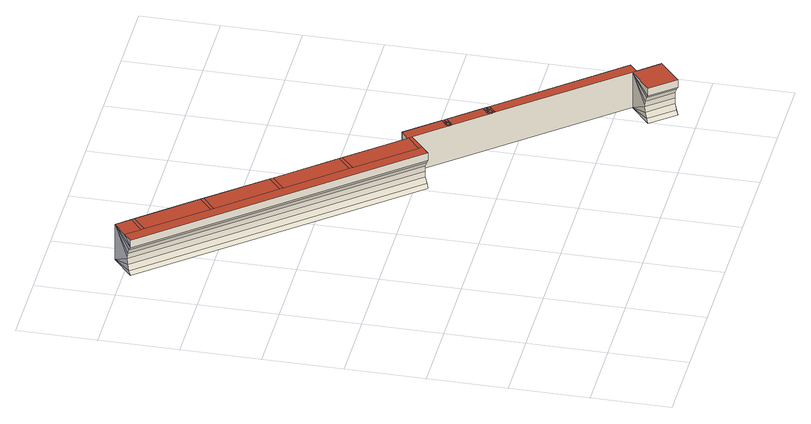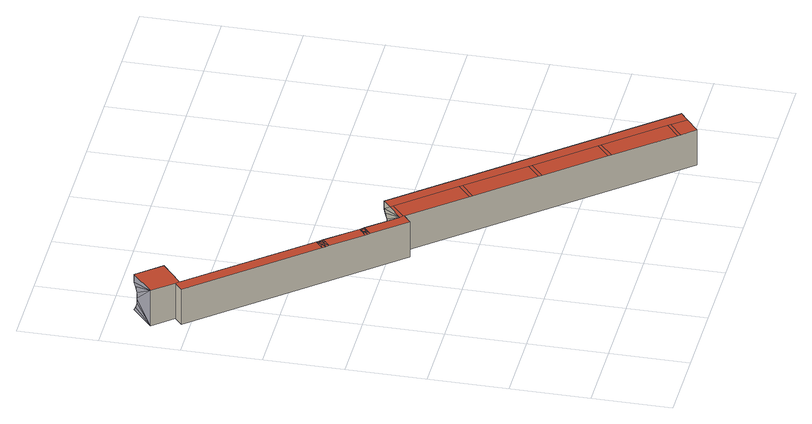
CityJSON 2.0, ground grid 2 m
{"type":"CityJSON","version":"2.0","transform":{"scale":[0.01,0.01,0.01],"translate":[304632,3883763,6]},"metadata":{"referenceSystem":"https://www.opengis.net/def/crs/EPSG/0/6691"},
"CityObjects":{
"otherconstruction1":{"type":"OtherConstruction","attributes":{"conditionOfConstruction":"functional","ConstructionBaseAttribute.adminType":"2","ConstructionBaseAttribute.administorator":"静岡県","DmGeometricAttribute.dmCode":"3401","class":"05","function":"99"},"geometry":[{"type":"MultiSurface","lod":"3","boundaries":[[[0,1,2,3,4,5]],[[4,3,6,7,8]],[[9,10,11,12,13,14,15]],[[16,14,17]],[[16,18,19]],[[19,20,21,22,23,24]],[[25,21,26]],[[9,27,28,29,10]],[[30,13,12]],[[13,31,32]],[[14,32,17]],[[16,17,33]],[[18,34,19]],[[33,18,16]],[[34,20,19]],[[20,35,36]],[[21,36,26]],[[37,30,12]],[[20,34,35]],[[37,12,25]],[[38,39,40,41]],[[42,43,44,45]],[[46,47,48,49]],[[50,51,52,29,28,49,48,45,44,41,40,53,54]],[[55,1,0]],[[56,57,58]],[[58,59,56]],[[58,2,59]],[[2,60,59]],[[61,62,63]],[[63,64,61]],[[61,64,0]],[[64,55,0]],[[61,24,62]],[[24,65,62]],[[1,66,60]],[[1,55,66]],[[23,67,68]],[[65,23,68]],[[57,22,58]],[[22,57,67]],[[21,20,36]],[[14,13,32]],[[2,1,60]],[[24,23,65]],[[53,69,70,54]],[[71,37,25]],[[71,25,26]],[[31,13,30]],[[22,67,23]],[[30,37,71,26,36,35,34,18,33,17,32,31]],[[57,56,59,60,66,55,64,63,62,65,68,67]],[[29,52,11,10]],[[49,28,27,46]],[[45,48,47,42]],[[41,44,43,38]],[[53,40,39,69]],[[72,73,8]],[[74,70,75]],[[76,77,75]],[[77,78,75]],[[78,74,75]],[[79,70,80]],[[81,70,79]],[[54,70,81]],[[50,54,81]],[[80,70,74]],[[82,73,83]],[[83,73,84]],[[84,73,72]],[[7,85,8]],[[85,86,8]],[[86,87,8]],[[87,72,8]],[[88,76,75,89,90]],[[91,90,89,92,93,94]],[[82,95,91,94,73]],[[94,93,5,4]],[[8,73,94,4]],[[15,14,16,19,24,61,0,5,93,92]],[[92,89,9,15]],[[7,6,96,85]],[[97,3,91]],[[89,75,70,69,39,38,43,42,47,46,27,9]],[[52,51,98]],[[51,50,81,98]],[[58,22,21,25,12,11,90,91,3,2]],[[81,79,99,98]],[[79,80,100,99]],[[74,78,101,102]],[[77,76,88,103]],[[80,74,102,100]],[[78,77,103,101]],[[96,104,86,85]],[[105,97,72,87]],[[106,107,83,84]],[[83,107,95,82]],[[105,87,86,104]],[[97,106,84,72]],[[88,90,103]],[[103,90,101]],[[101,90,102]],[[90,11,100]],[[100,11,99]],[[99,11,98]],[[11,52,98]],[[102,90,100]],[[6,3,96]],[[96,3,104]],[[104,3,105]],[[105,3,97]],[[106,97,91]],[[107,106,91]],[[95,107,91]]],"semantics":{"surfaces":[{"type":"RoofSurface"},{"type":"ClosureSurface"},{"type":"GroundSurface"},{"type":"WallSurface"}],"values":[0,0,0,0,0,0,0,0,0,0,0,0,0,0,0,0,0,0,0,0,0,0,0,0,0,0,0,0,0,0,0,0,0,0,0,0,0,0,0,0,0,0,0,0,0,0,0,0,0,0,0,0,0,0,0,0,0,1,1,1,1,1,1,1,1,1,1,1,1,1,1,1,1,1,2,2,2,3,3,3,3,3,3,3,3,3,3,3,3,3,3,3,3,3,3,3,3,3,3,3,3,3,3,3,3,3,3,3,3,3,3,3,3,3]}}]}
},
"vertices":[
[843,468,182],[828,455,182],[821,449,182],[1058,167,182],[1066,159,182],[1089,178,182],[997,116,182],[1049,54,182],[1110,107,182],[666,631,182],[667,629,182],[674,622,182],[735,549,182],[743,555,182],[758,568,182],[689,650,182],[763,563,182],[749,554,182],[753,550,182],[768,557,182],[752,544,182],[745,538,182],[807,464,182],[815,470,182],[830,483,182],[740,544,182],[746,545,182],[553,765,182],[514,732,182],[629,597,182],[743,551,182],[744,554,182],[747,554,182],[751,553,182],[752,548,182],[751,546,182],[749,545,182],[743,549,182],[304,1059,182],[189,1194,182],[151,1162,182],[265,1026,182],[425,916,182],[310,1051,182],[272,1019,182],[387,883,182],[546,772,182],[431,908,182],[393,875,182],[508,740,182],[93,1184,182],[613,570,182],[636,589,182],[144,1169,182],[116,1203,182],[826,461,182],[818,460,182],[817,461,182],[814,456,182],[820,458,182],[823,458,182],[837,476,182],[823,467,182],[826,466,182],[827,463,182],[821,467,182],[825,459,182],[817,464,182],[819,467,182],[183,1202,182],[154,1235,182],[744,547,182],[1060,64,122],[1110,107,82],[105,1193,122],[154,1235,82],[93,1184,82],[98,1188,92],[103,1192,107],[98,1188,152],[103,1192,138],[93,1184,161],[1049,54,82],[1054,59,92],[1059,63,107],[1049,54,161],[1054,59,152],[1059,63,138],[613,570,82],[666,631,82],[674,622,82],[1058,167,82],[689,650,82],[1089,178,82],[1066,159,82],[997,116,82],[997,116,161],[1009,126,122],[613,570,161],[618,574,152],[623,579,138],[623,579,107],[624,579,122],[618,574,92],[1003,120,152],[1007,124,138],[1007,124,107],[1003,120,92]
]}
